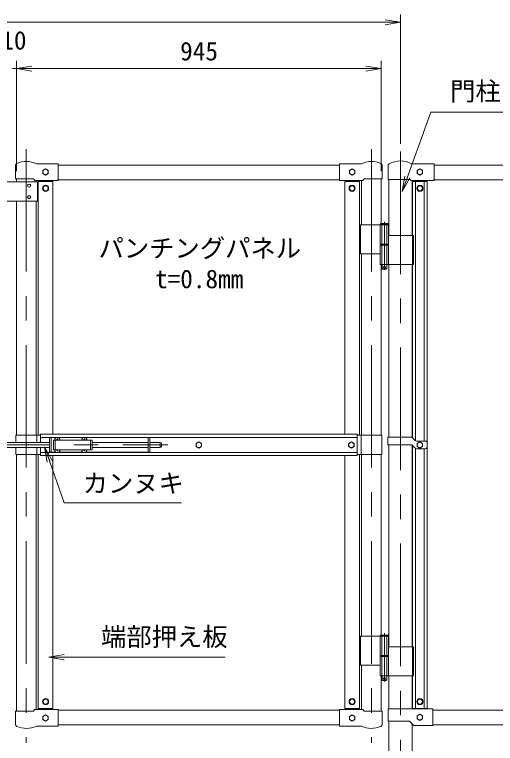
# Model space of a CAD drawing. Units: millimetres at full size; details may follow other scales. Extents: x -4200 to 4200, y -2970 to 2970.
# Drawn here: x 1242 to 2488, y -537 to 1351 of the extents above; entities that cross this region are included whole.
import ezdxf
from ezdxf.enums import TextEntityAlignment as Align

# ---------------------------------------------------------------- set-up
doc = ezdxf.new("R2010")
doc.units = ezdxf.units.MM
doc.header["$LTSCALE"] = 10
doc.linetypes.add('DASHED', pattern=[7.5, 6, -1.5])
doc.linetypes.add('USER1', pattern=[50.8, 31.75, -6.35, 6.35, -6.35])
for name, color, linetype, lineweight in [('0-1_D-STR-TXT', 7, 'Continuous', 13), ('0-2_D-STR1', 1, 'Continuous', 18), ('0-3_D-BMK', 2, 'USER1', 13), ('0-4_D-STR3', 3, 'Continuous', 13), ('0-8_D-STR-DIM', 7, 'Continuous', 13), ('0-9_0', 7, 'Continuous', 18)]:
    doc.layers.add(name, color=color, linetype=linetype, lineweight=lineweight)
doc.styles.add('ＭＳ ゴシック', font='')
doc.styles.get('ＭＳ ゴシック').set_extended_font_data('MS Gothic')

# ---------------------------------------------------------------- blocks, each defined once
blk = doc.blocks.new('_Open')
at = {"layer": '0-9_0'}
blk.add_line((-10, 1.667), (0, 0), dxfattribs=at)
blk.add_lwpolyline([(-10, -1.667), (0, 0), (-10, 0)], dxfattribs=at)

msp = doc.modelspace()

# ---------------------------------------------------------------- linework, layer by layer
at = {"layer": '0-1_D-STR-TXT'}
for points in [[(2853.89, 1098.46), (2320.73, 1098.46), (2246.82, 894.8)], [(1674.45, 86.57), (1370.48, 86.57), (1320.69, 229.95)], [(1787.4, -313.43), (1447.9, -313.43), (1332.79, -313.43)]]:
    msp.add_lwpolyline(points, dxfattribs=at)
at = {"layer": '0-2_D-STR1'}
for p, q in [((1354.89, 961.37), (2084.09, 961.37)), ((2741.99, 961.37), (2329.49, 961.37)), ((1246.99, 925.77), (1246.99, 918.32)), ((2191.99, 925.77), (2191.99, 809.87)), ((1297.79, 921.77), (1297.79, 918.32)), ((1354.89, 923.37), (2084.09, 923.37)), ((2141.19, 921.77), (2141.19, 806.87)), ((2211.74, 923.77), (2211.74, 778.87)), ((2272.24, 921.77), (2272.24, 778.87)), ((2741.99, 923.37), (2329.49, 923.37)), ((1246.99, 868.32), (1246.99, 261.37)), ((1297.79, 868.32), (1297.79, 261.37)), ((2141.19, 731.87), (2141.19, 261.37)), ((2191.99, 703.87), (2191.99, 261.37)), ((2211.74, 703.87), (2211.74, 256.37)), ((2272.24, 703.87), (2272.24, 255.46)), ((2211.74, 236.37), (2211.74, -287.13)), ((2272.24, 235.46), (2272.24, -287.13)), ((1246.99, 211.37), (1246.99, -453.03)), ((1297.79, 211.37), (1297.79, -449.03)), ((2141.19, 211.37), (2141.19, -259.13)), ((2191.99, 211.37), (2191.99, -256.13)), ((2141.19, -334.13), (2141.19, -449.03)), ((2191.99, -362.13), (2191.99, -453.03)), ((2211.74, -362.13), (2211.74, -447.23)), ((2272.24, -362.13), (2272.24, -447.23)), ((1354.89, -450.63), (2084.09, -450.63)), ((2741.99, -450.63), (2325.99, -450.63)), ((1354.89, -488.63), (2084.09, -488.63)), ((2211.74, -479.23), (2211.74, -788.63)), ((2272.24, -486.37), (2272.24, -788.63)), ((2741.99, -488.63), (2325.99, -488.63))]:
    msp.add_line(p, q, dxfattribs=at)
at = {"layer": '0-3_D-BMK'}
for p, q in [((1272.39, 1003.1), (1272.39, -535.29)), ((2166.59, 1003.1), (2166.59, -535.29)), ((2241.99, 996.61), (2241.99, -799.21)), ((2200.15, 814.79), (2200.15, 689.9)), ((2196.53, 696.87), (2203.78, 696.87)), ((1014.52, 236.37), (1638.97, 236.37)), ((2200.15, -251.21), (2200.15, -376.1)), ((2196.53, -369.13), (2203.78, -369.13))]:
    msp.add_line(p, q, dxfattribs=at)
at = {"layer": '0-4_D-STR3'}
for p, q in [((1298.54, 964.77), (1354.89, 964.77)), ((1354.89, 964.77), (1354.89, 921.77)), ((2084.09, 964.77), (2084.09, 921.77)), ((2140.44, 964.77), (2084.09, 964.77)), ((2271.45, 964.77), (2329.49, 964.77)), ((2329.49, 964.77), (2329.49, 921.77)), ((1244.89, 960.95), (1244.89, 925.77)), ((2194.09, 960.95), (2194.09, 925.77)), ((2209.64, 959.99), (2209.64, 923.77)), ((1244.89, 925.77), (1290.89, 925.77)), ((1290.89, 925.77), (1294.89, 921.77)), ((2148.09, 925.77), (2144.09, 921.77)), ((2194.09, 925.77), (2148.09, 925.77)), ((1301.39, 918.32), (1181.39, 918.32)), ((1294.89, 921.77), (1354.89, 921.77)), ((1301.39, 918.32), (1301.39, 868.32)), ((1341.39, 918.87), (1303.39, 918.87)), ((1303.39, 918.87), (1303.39, 261.37)), ((1312.39, 921.77), (1312.39, 918.87)), ((1332.39, 921.77), (1332.39, 918.87)), ((1341.39, 918.87), (1341.39, 263.87)), ((2144.09, 921.77), (2084.09, 921.77)), ((2135.59, 918.87), (2097.59, 918.87)), ((2097.59, 918.87), (2097.59, 263.87)), ((2106.59, 921.77), (2106.59, 918.87)), ((2126.59, 921.77), (2126.59, 918.87)), ((2135.59, 918.87), (2135.59, 261.37)), ((2209.64, 923.77), (2267.14, 923.77)), ((2267.14, 923.77), (2269.14, 921.77)), ((2269.14, 921.77), (2329.49, 921.77)), ((2310.99, 918.87), (2272.99, 918.87)), ((2272.99, 918.87), (2272.99, 254.71)), ((2280.99, 918.87), (2280.99, 246.99)), ((2281.99, 921.77), (2281.99, 918.87)), ((2301.99, 921.77), (2301.99, 918.87)), ((2302.99, 918.87), (2302.99, 246.37)), ((2310.99, 918.87), (2310.99, -446.13)), ((1301.39, 868.32), (1181.39, 868.32)), ((2138.04, 806.87), (2138.04, 731.87)), ((2138.04, 806.87), (2210.95, 806.87)), ((2189.35, 806.87), (2189.35, 756.87)), ((2210.15, 808.87), (2190.15, 808.87)), ((2191.15, 809.87), (2209.15, 809.87)), ((2210.15, 808.87), (2209.15, 809.87)), ((2210.15, 808.87), (2210.15, 806.87)), ((2210.95, 806.87), (2210.95, 756.87)), ((2210.95, 778.87), (2275.29, 778.87)), ((2275.29, 778.87), (2275.29, 703.87)), ((2189.35, 756.87), (2210.95, 756.87)), ((2189.65, 756.87), (2189.65, 753.87)), ((2210.65, 756.87), (2210.65, 753.87)), ((2189.35, 753.87), (2210.95, 753.87)), ((2189.35, 753.87), (2189.35, 703.87)), ((2189.65, 753.87), (2210.65, 753.87)), ((2210.95, 753.87), (2210.95, 703.87)), ((2138.04, 731.87), (2189.24, 731.87)), ((2189.35, 703.87), (2275.29, 703.87)), ((2194.15, 703.87), (2194.15, 692.87)), ((2195.15, 691.87), (2194.15, 692.87)), ((2195.15, 691.87), (2205.15, 691.87)), ((2205.15, 691.87), (2206.15, 692.87)), ((1245.39, 261.37), (1245.39, 242.87)), ((1245.39, 261.37), (1309.49, 261.37)), ((1299.39, 261.37), (1299.39, 242.87)), ((1309.49, 263.87), (2129.49, 263.87)), ((1309.49, 242.87), (1309.49, 263.87)), ((1309.49, 255.87), (2129.49, 255.87)), ((1332.64, 255.37), (1332.64, 217.37)), ((1332.64, 255.37), (1350.04, 255.37)), ((1337.14, 255.37), (1337.14, 217.37)), ((1343.14, 248.87), (1343.14, 223.87)), ((1343.14, 248.87), (1443.14, 248.87)), ((1350.79, 249.29), (1349.49, 249.26)), ((1349.49, 249.26), (1349.49, 248.87)), ((1352.25, 252.02), (1352.22, 250.72)), ((1352.25, 252.02), (1353.04, 252.02)), ((1353.04, 252.02), (1353.06, 250.72)), ((1355.24, 255.37), (1420.04, 255.37)), ((1420.79, 249.29), (1419.49, 249.26)), ((1419.49, 249.26), (1419.49, 248.87)), ((1422.25, 252.02), (1422.22, 250.72)), ((1422.25, 252.02), (1423.04, 252.02)), ((1423.04, 252.02), (1423.06, 250.72)), ((1424.49, 249.29), (1425.79, 249.26)), ((1425.24, 255.37), (1592.64, 255.37)), ((1425.79, 249.26), (1425.79, 248.87)), ((1443.14, 248.87), (1443.14, 223.87)), ((1588.14, 255.37), (1588.14, 217.37)), ((1592.64, 255.37), (1592.64, 217.37)), ((2129.49, 208.87), (2129.49, 263.87)), ((2193.59, 261.37), (2129.49, 261.37)), ((2139.59, 261.37), (2139.59, 211.37)), ((2193.59, 261.37), (2193.59, 211.37)), ((2209.39, 256.37), (2270.5, 256.37)), ((2209.39, 236.37), (2209.39, 256.37)), ((2271.92, 255.78), (2279.87, 247.83)), ((2283.4, 246.37), (2305.99, 246.37)), ((1151.84, 242.87), (1332.64, 242.87)), ((1151.84, 229.87), (1332.64, 229.87)), ((1245.39, 229.87), (1245.39, 211.37)), ((1299.39, 229.87), (1299.39, 211.37)), ((1309.49, 208.87), (1309.49, 229.87)), ((1443.14, 242.87), (1588.14, 242.87)), ((1443.14, 229.87), (1588.14, 229.87)), ((1592.64, 242.87), (1619.64, 242.87)), ((1592.64, 229.87), (1619.64, 229.87)), ((1619.64, 242.87), (1619.64, 229.87)), ((1622.64, 239.87), (1622.64, 232.87)), ((2209.39, 236.37), (2270.5, 236.37)), ((2271.92, 235.78), (2279.87, 227.83)), ((2272.99, 234.71), (2272.99, -446.13)), ((2280.99, 226.99), (2280.99, -446.13)), ((2310.99, 241.37), (2310.99, 231.37)), ((1245.39, 211.37), (1309.49, 211.37)), ((1303.39, 211.37), (1303.39, -446.13)), ((1309.49, 216.87), (2129.49, 216.87)), ((1309.49, 208.87), (2129.49, 208.87)), ((1332.64, 217.37), (1350.04, 217.37)), ((1341.39, 208.87), (1341.39, -446.13)), ((1343.14, 223.87), (1443.14, 223.87)), ((1349.49, 223.47), (1349.49, 223.87)), ((1350.79, 223.45), (1349.49, 223.47)), ((1352.25, 220.72), (1352.22, 222.01)), ((1352.25, 220.72), (1353.04, 220.72)), ((1353.04, 220.72), (1353.06, 222.01)), ((1354.49, 223.45), (1355.79, 223.47)), ((1355.24, 217.37), (1420.04, 217.37)), ((1355.79, 223.47), (1355.79, 223.87)), ((1419.49, 223.47), (1419.49, 223.87)), ((1420.79, 223.45), (1419.49, 223.47)), ((1422.25, 220.72), (1422.22, 222.01)), ((1422.25, 220.72), (1423.04, 220.72)), ((1423.04, 220.72), (1423.06, 222.01)), ((1424.49, 223.45), (1425.79, 223.47)), ((1425.24, 217.37), (1592.64, 217.37)), ((1425.79, 223.47), (1425.79, 223.87)), ((2097.59, 208.87), (2097.59, -446.13)), ((2193.59, 211.37), (2129.49, 211.37)), ((2135.59, 211.37), (2135.59, -446.13)), ((2283.4, 226.37), (2305.99, 226.37)), ((2302.99, 226.37), (2302.99, -446.13)), ((2138.04, -259.13), (2138.04, -334.13)), ((2138.04, -259.13), (2210.95, -259.13)), ((2189.35, -259.13), (2189.35, -309.13)), ((2210.15, -257.13), (2190.15, -257.13)), ((2191.15, -256.13), (2209.15, -256.13)), ((2210.15, -257.13), (2209.15, -256.13)), ((2210.15, -257.13), (2210.15, -259.13)), ((2210.95, -259.13), (2210.95, -309.13)), ((2210.95, -287.13), (2275.29, -287.13)), ((2275.29, -287.13), (2275.29, -362.13)), ((2189.35, -309.13), (2210.95, -309.13)), ((2189.35, -312.13), (2210.95, -312.13)), ((2189.35, -312.13), (2189.35, -362.13)), ((2189.65, -309.13), (2189.65, -312.13)), ((2189.65, -312.13), (2210.65, -312.13)), ((2210.65, -309.13), (2210.65, -312.13)), ((2210.95, -312.13), (2210.95, -362.13)), ((2138.04, -334.13), (2189.24, -334.13)), ((2189.35, -362.13), (2275.29, -362.13)), ((2194.15, -362.13), (2194.15, -373.13)), ((2195.15, -374.13), (2194.15, -373.13)), ((2195.15, -374.13), (2205.15, -374.13)), ((2205.15, -374.13), (2206.15, -373.13)), ((1244.89, -453.03), (1290.89, -453.03)), ((1244.89, -488.22), (1244.89, -453.03)), ((1290.89, -453.03), (1294.89, -449.03)), ((1294.89, -449.03), (1354.89, -449.03)), ((1341.39, -446.13), (1303.39, -446.13)), ((1312.39, -449.03), (1312.39, -446.13)), ((1332.39, -449.03), (1332.39, -446.13)), ((1354.89, -492.03), (1354.89, -449.03)), ((2144.09, -449.03), (2084.09, -449.03)), ((2084.09, -492.03), (2084.09, -449.03)), ((2135.59, -446.13), (2097.59, -446.13)), ((2106.59, -449.03), (2106.59, -446.13)), ((2126.59, -449.03), (2126.59, -446.13)), ((2148.09, -453.03), (2144.09, -449.03)), ((2194.09, -453.03), (2148.09, -453.03)), ((2194.09, -488.22), (2194.09, -453.03)), ((2210.14, -447.23), (2210.14, -479.23)), ((2210.14, -447.23), (2325.99, -447.23)), ((2310.99, -446.13), (2272.99, -446.13)), ((2281.99, -447.23), (2281.99, -446.13)), ((2301.99, -447.23), (2301.99, -446.13)), ((2325.99, -447.23), (2325.99, -490.23)), ((2276.11, -490.23), (2325.99, -490.23)), ((1298.54, -492.03), (1354.89, -492.03)), ((2140.44, -492.03), (2084.09, -492.03))]:
    msp.add_line(p, q, dxfattribs=at)
at = {"layer": '0-4_D-STR3', "linetype": 'DASHED'}
for p, q in [((2193.85, 806.87), (2193.85, 756.87)), ((2206.45, 806.87), (2206.45, 756.87)), ((2193.85, 753.87), (2193.85, 703.87)), ((2206.45, 753.87), (2206.45, 703.87)), ((1347.64, 248.87), (1347.64, 223.87)), ((1438.64, 248.87), (1438.64, 223.87)), ((2193.85, -259.13), (2193.85, -309.13)), ((2206.45, -259.13), (2206.45, -309.13)), ((2193.85, -312.13), (2193.85, -362.13)), ((2206.45, -312.13), (2206.45, -362.13))]:
    msp.add_line(p, q, dxfattribs=at)
at = {"layer": '0-4_D-STR3'}
for points in [[(1322.39, 951.87), (1315.38, 947.82), (1315.38, 939.72), (1322.39, 935.67), (1329.41, 939.72), (1329.41, 947.82)], [(2116.59, 951.87), (2123.61, 947.82), (2123.61, 939.72), (2116.59, 935.67), (2109.58, 939.72), (2109.58, 947.82)], [(2291.99, 951.87), (2284.98, 947.82), (2284.98, 939.72), (2291.99, 935.67), (2299.01, 939.72), (2299.01, 947.82)], [(1719.49, 244.47), (1712.48, 240.42), (1712.48, 232.32), (1719.49, 228.27), (1726.51, 232.32), (1726.51, 240.42)], [(2114.49, 244.47), (2107.48, 240.42), (2107.48, 232.32), (2114.49, 228.27), (2121.51, 232.32), (2121.51, 240.42)], [(2291.99, 244.47), (2284.98, 240.42), (2284.98, 232.32), (2291.99, 228.27), (2299.01, 232.32), (2299.01, 240.42)], [(1322.39, -479.13), (1315.38, -475.08), (1315.38, -466.98), (1322.39, -462.93), (1329.41, -466.98), (1329.41, -475.08)], [(2116.59, -479.13), (2123.61, -475.08), (2123.61, -466.98), (2116.59, -462.93), (2109.58, -466.98), (2109.58, -475.08)], [(2291.99, -461.13), (2284.98, -465.18), (2284.98, -473.28), (2291.99, -477.33), (2299.01, -473.28), (2299.01, -465.18)]]:
    msp.add_lwpolyline(points, close=True, dxfattribs=at)
for points in [[(2191.15, 809.87), (2190.15, 808.87), (2190.15, 806.87)], [(2206.15, 703.87), (2206.15, 692.87), (2194.15, 692.87)], [(1354.49, 249.29), (1355.79, 249.26), (1355.79, 248.87)], [(2191.15, -256.13), (2190.15, -257.13), (2190.15, -259.13)], [(2206.15, -362.13), (2206.15, -373.13), (2194.15, -373.13)], [(2210.14, -479.23), (2265.11, -479.23), (2276.11, -490.23)]]:
    msp.add_lwpolyline(points, dxfattribs=at)
for centre, radius in [((1322.39, 943.77), 7.03), ((2116.59, 943.77), 7.03), ((2291.99, 943.77), 7.03), ((1279.9, 908.32), 4), ((1322.39, 901.37), 8), ((1322.39, 901.37), 6.5), ((2116.59, 901.37), 8), ((2116.59, 901.37), 6.5), ((2291.99, 901.37), 8), ((2291.99, 901.37), 6.5), ((1279.9, 878.32), 4), ((2200.15, 696.87), 2.5), ((1719.49, 236.37), 7.03), ((2114.49, 236.37), 7.03), ((2291.99, 236.37), 7.03), ((2200.15, -369.13), 2.5), ((1322.39, -428.63), 8), ((1322.39, -428.63), 6.5), ((2116.59, -428.63), 8), ((2116.59, -428.63), 6.5), ((2291.99, -428.63), 8), ((2291.99, -428.63), 6.5), ((1322.39, -471.03), 7.03), ((2116.59, -471.03), 7.03), ((2291.99, -469.23), 7.03)]:
    msp.add_circle(centre, radius, dxfattribs=at)
for centre, radius, start, end in [((1249.89, 960.95), 5, 114.14774, 180), ((1272.39, 910.77), 60, 64.15807, 114.14774), ((2166.59, 910.77), 60, 65.85226, 115.84193), ((2189.09, 960.95), 5, 0, 65.85226), ((2214.64, 959.99), 5, 119.81973, 180), ((2241.99, 912.27), 60, 61.43159, 119.81973), ((2271.45, 966.37), 1.6, 241.43159, 270), ((1352.64, 248.87), 7, 0, 180), ((1350.74, 250.77), 1.49, 270, 0), ((1354.55, 250.77), 1.49, 180, 270), ((1422.64, 248.87), 7, 0, 180), ((1420.74, 250.77), 1.49, 270, 0), ((1424.55, 250.77), 1.49, 180, 270), ((2270.5, 254.37), 2, 45, 90), ((2283.4, 251.37), 5, 225, 270), ((2305.99, 241.37), 5, 0, 90), ((1619.64, 239.87), 3, 0, 90), ((1619.64, 232.87), 3, 270, 0), ((2270.5, 234.37), 2, 45, 90), ((2283.4, 231.37), 5, 225, 270), ((2305.99, 231.37), 5, 270, 0), ((1352.64, 223.87), 7, 180, 0), ((1350.74, 221.96), 1.49, 0, 90), ((1354.55, 221.96), 1.49, 90, 180), ((1422.64, 223.87), 7, 180, 0), ((1420.74, 221.96), 1.49, 0, 90), ((1424.55, 221.96), 1.49, 90, 180), ((1249.89, -488.22), 5, 180, 245.85226), ((2189.09, -488.22), 5, 294.14774, 0), ((1272.39, -438.03), 60, 245.85226, 295.84193), ((2166.59, -438.03), 60, 244.15807, 294.14774)]:
    msp.add_arc(centre, radius, start, end, dxfattribs=at)
at = {"layer": '0-8_D-STR-DIM'}
for p, q in [((2241.99, 1016.61), (2241.99, 1351.37)), ((241.99, 1331.37), (2241.99, 1331.37)), ((1246.99, 945.77), (1246.99, 1231.37)), ((1246.99, 945.77), (1246.99, 1231.37)), ((2191.99, 945.77), (2191.99, 1231.37)), ((1236.99, 1211.37), (1246.99, 1211.37)), ((1246.99, 1211.37), (2191.99, 1211.37)), ((1286.99, 1211.37), (1326.99, 1211.37))]:
    msp.add_line(p, q, dxfattribs=at)

# ---------------------------------------------------------------- block references
at = {"layer": '0-1_D-STR-TXT', "xscale": 4, "yscale": 4}
for p, rotation in [((2246.13, 892.92), 250.05227), ((1320.03, 231.84), 109.15293), ((1330.79, -313.43), 180)]:
    msp.add_blockref('_Open', p, dxfattribs=dict(at, rotation=rotation))
at = {"layer": '0-8_D-STR-DIM', "xscale": 4, "yscale": 4}
for p in [(2241.99, 1331.37), (2191.99, 1211.37)]:
    msp.add_blockref('_Open', p, dxfattribs=at)
at = {"layer": '0-8_D-STR-DIM', "xscale": 4, "yscale": 4, "rotation": 180}
msp.add_blockref('_Open', (1246.99, 1211.37), dxfattribs=at)
msp.add_blockref('_Open', (1246.99, 1211.37), dxfattribs=at)

# ---------------------------------------------------------------- texts
at = {"layer": '0-1_D-STR-TXT', "style": 'ＭＳ ゴシック'}
for s, p in [('門柱 φ60.5x3.2', (2370.39, 1114.35)), ('パンチングパネル', (1459.59, 707.63)), ('t=0.8mm', (1605.79, 628.01)), ('カンヌキ', (1418.36, 98.65)), ('端部押え板', (1466.08, -299.2))]:
    msp.add_text(s, height=48.09, dxfattribs=at).set_placement(p, align=Align.BOTTOM_LEFT)
at = {"layer": '0-8_D-STR-DIM', "style": 'ＭＳ ゴシック'}
for s, p in [('10', (1207.58, 1246.12)), ('945', (1671, 1218.12))]:
    msp.add_text(s, height=48.09, dxfattribs=at).set_placement(p, align=Align.BOTTOM_LEFT)

doc.saveas('drawing.dxf')
